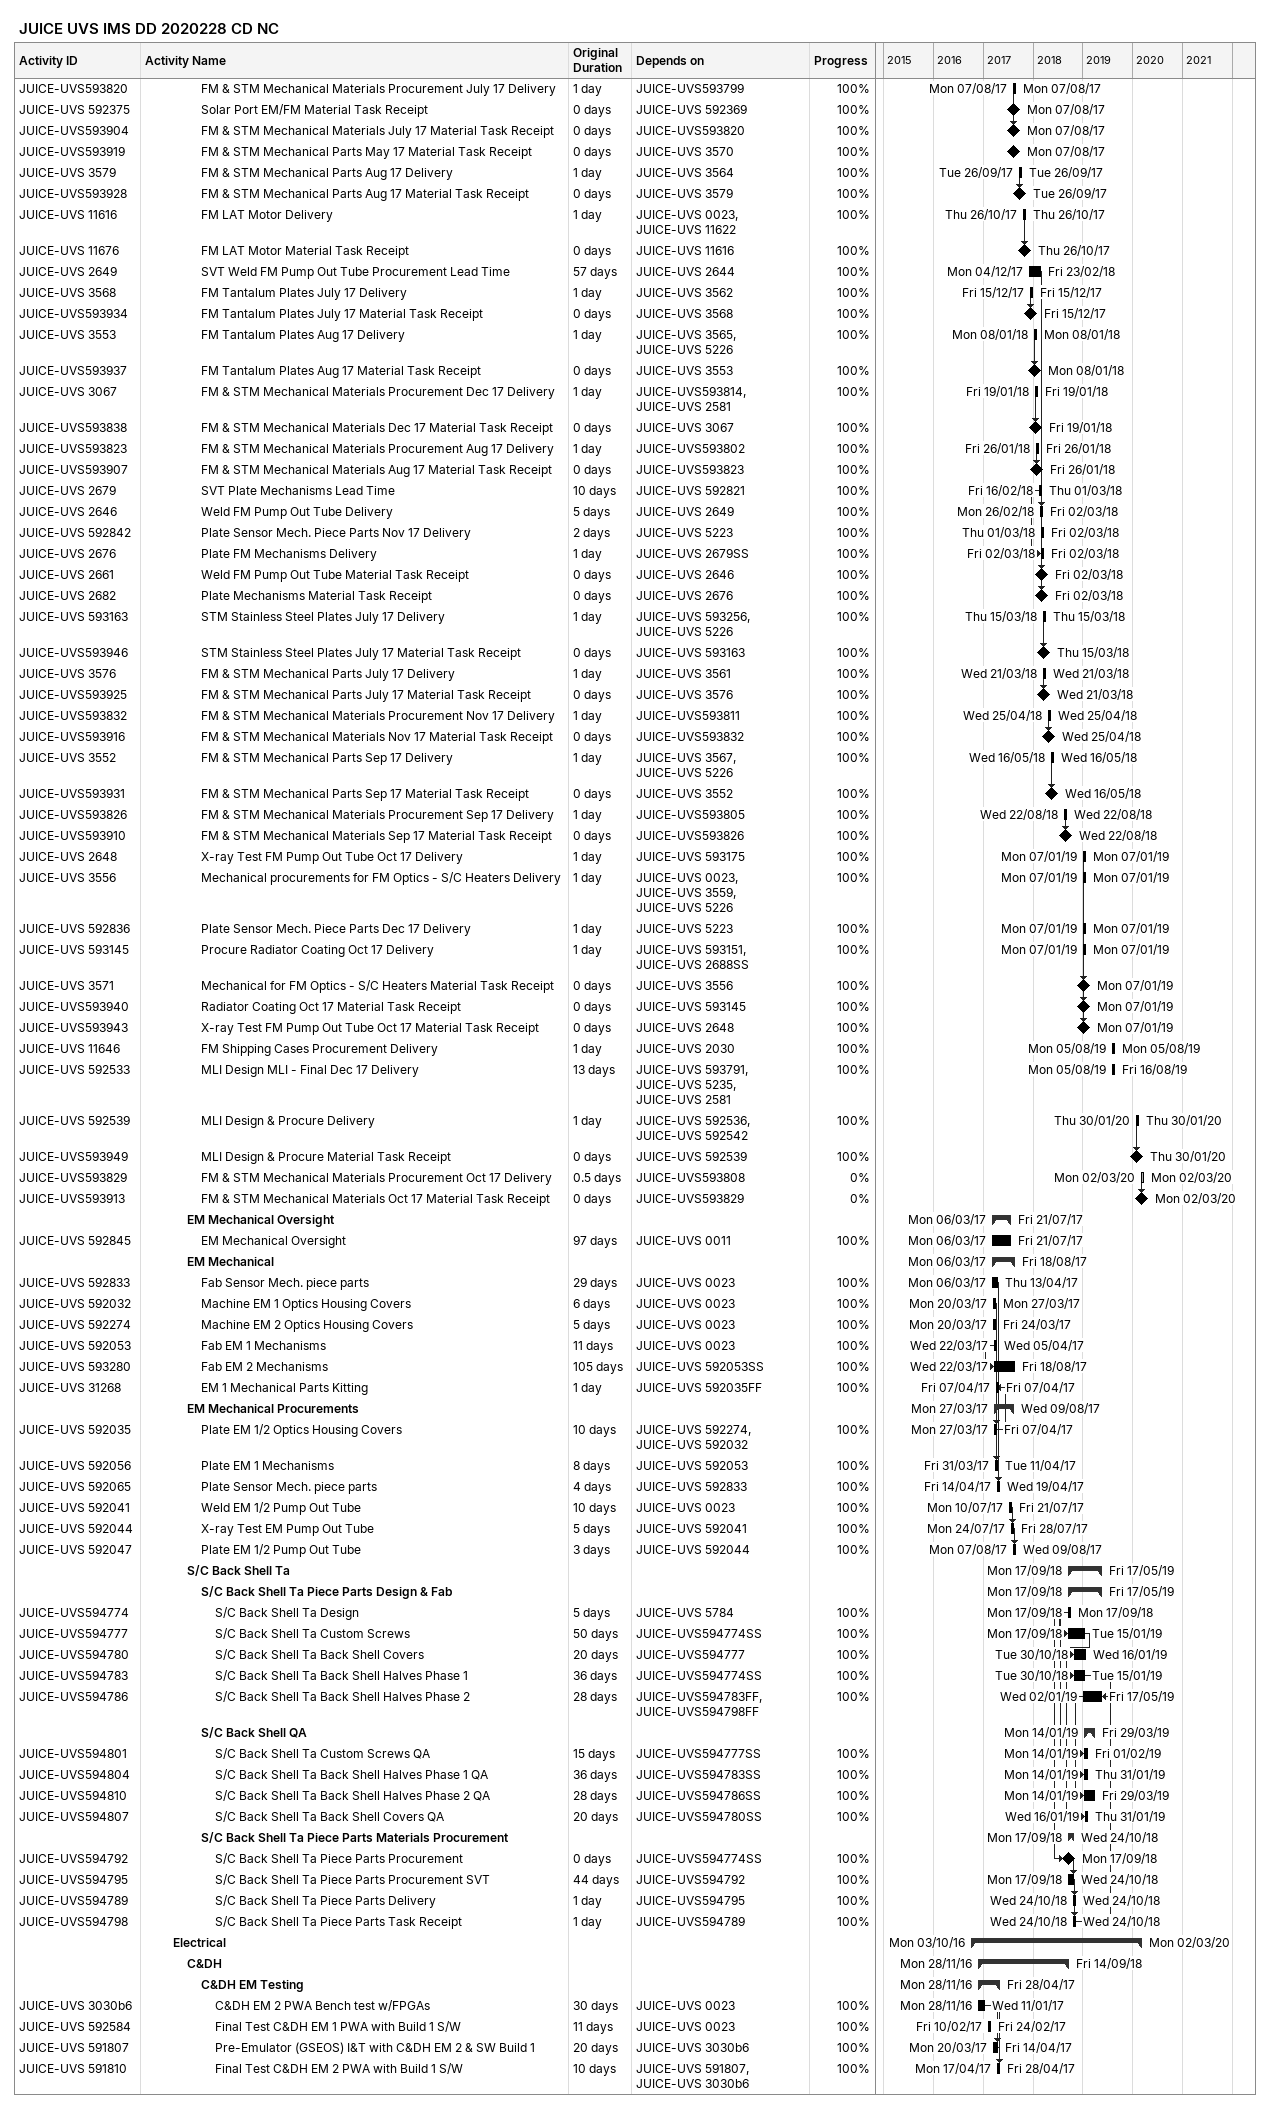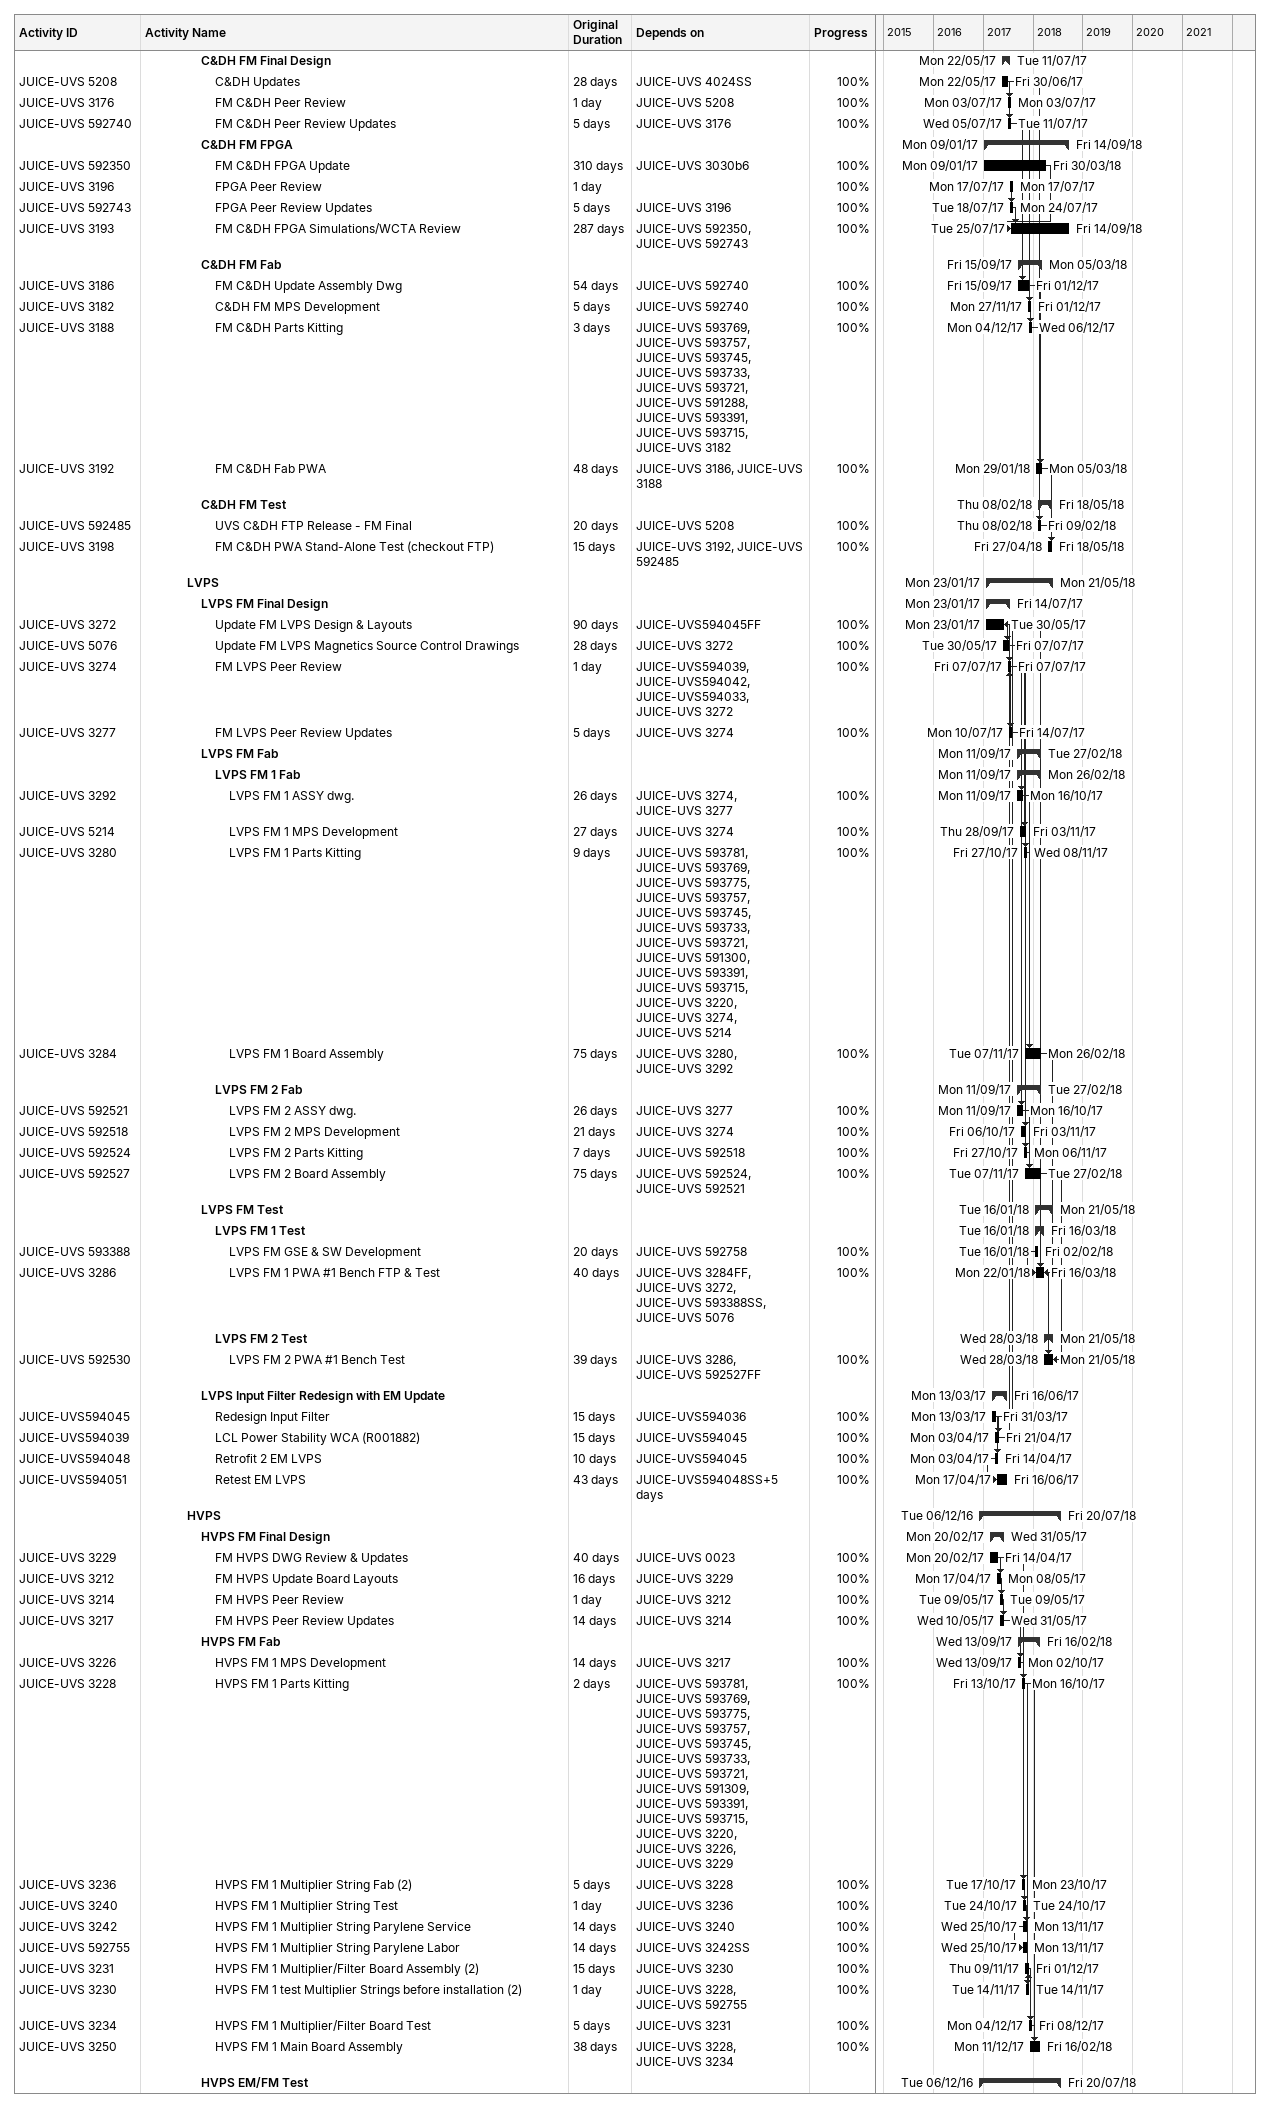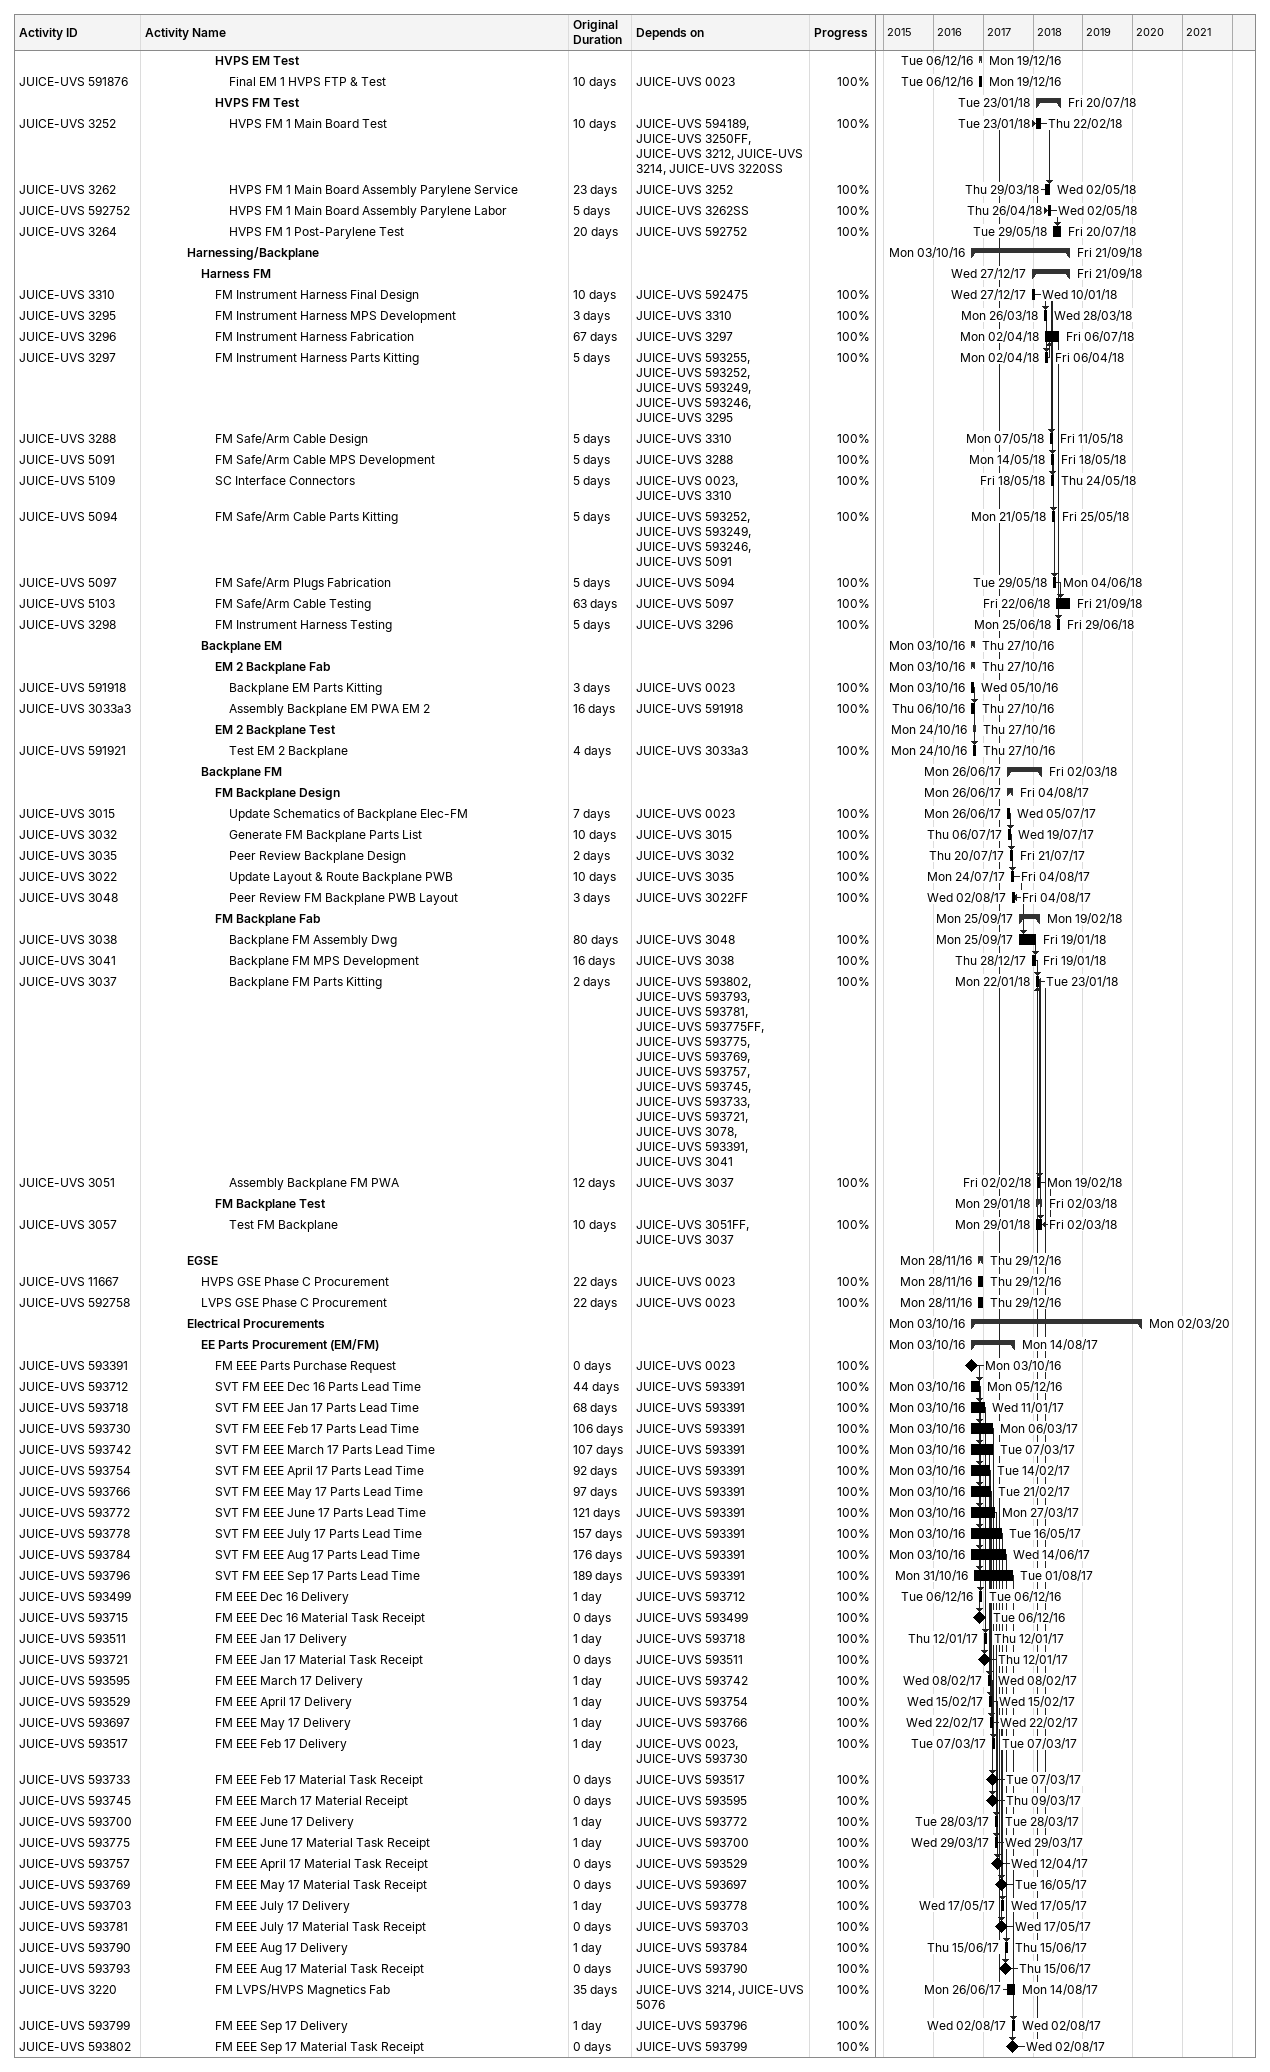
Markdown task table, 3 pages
JUICE UVS IMS DD 2020228 CD NC

| ID | Level | Task | Original duration | Start | Finish | Predecessors | % complete |
|---|---|---|---|---|---|---|---|
| JUICE-UVS593820 | 5 | FM & STM Mechanical Materials Procurement July 17 Delivery | 1d | 2017-08-07 | 2017-08-07 | JUICE-UVS593799 | 100 |
| JUICE-UVS 592375 | 5 | Solar Port EM/FM Material Task Receipt | 0d | 2017-08-07 | 2017-08-07 | JUICE-UVS 592369 | 100 |
| JUICE-UVS593904 | 5 | FM & STM Mechanical Materials July 17 Material Task Receipt | 0d | 2017-08-07 | 2017-08-07 | JUICE-UVS593820 | 100 |
| JUICE-UVS593919 | 5 | FM & STM Mechanical Parts May 17 Material Task Receipt | 0d | 2017-08-07 | 2017-08-07 | JUICE-UVS 3570 | 100 |
| JUICE-UVS 3579 | 5 | FM & STM Mechanical Parts Aug 17 Delivery | 1d | 2017-09-26 | 2017-09-26 | JUICE-UVS 3564 | 100 |
| JUICE-UVS593928 | 5 | FM & STM Mechanical Parts Aug 17 Material Task Receipt | 0d | 2017-09-26 | 2017-09-26 | JUICE-UVS 3579 | 100 |
| JUICE-UVS 11616 | 5 | FM LAT Motor Delivery | 1d | 2017-10-26 | 2017-10-26 | JUICE-UVS 0023, JUICE-UVS 11622 | 100 |
| JUICE-UVS 11676 | 5 | FM LAT Motor Material Task Receipt | 0d | 2017-10-26 | 2017-10-26 | JUICE-UVS 11616 | 100 |
| JUICE-UVS 2649 | 5 | SVT Weld FM Pump Out Tube Procurement Lead Time | 57d | 2017-12-04 | 2018-02-23 | JUICE-UVS 2644 | 100 |
| JUICE-UVS 3568 | 5 | FM Tantalum Plates July 17 Delivery | 1d | 2017-12-15 | 2017-12-15 | JUICE-UVS 3562 | 100 |
| JUICE-UVS593934 | 5 | FM Tantalum Plates July 17 Material Task Receipt | 0d | 2017-12-15 | 2017-12-15 | JUICE-UVS 3568 | 100 |
| JUICE-UVS 3553 | 5 | FM Tantalum Plates Aug 17 Delivery | 1d | 2018-01-08 | 2018-01-08 | JUICE-UVS 3565, JUICE-UVS 5226 | 100 |
| JUICE-UVS593937 | 5 | FM Tantalum Plates Aug 17 Material Task Receipt | 0d | 2018-01-08 | 2018-01-08 | JUICE-UVS 3553 | 100 |
| JUICE-UVS 3067 | 5 | FM & STM Mechanical Materials Procurement Dec 17 Delivery | 1d | 2018-01-19 | 2018-01-19 | JUICE-UVS593814, JUICE-UVS 2581 | 100 |
| JUICE-UVS593838 | 5 | FM & STM Mechanical Materials Dec 17 Material Task Receipt | 0d | 2018-01-19 | 2018-01-19 | JUICE-UVS 3067 | 100 |
| JUICE-UVS593823 | 5 | FM & STM Mechanical Materials Procurement Aug 17 Delivery | 1d | 2018-01-26 | 2018-01-26 | JUICE-UVS593802 | 100 |
| JUICE-UVS593907 | 5 | FM & STM Mechanical Materials Aug 17 Material Task Receipt | 0d | 2018-01-26 | 2018-01-26 | JUICE-UVS593823 | 100 |
| JUICE-UVS 2679 | 5 | SVT Plate Mechanisms Lead Time | 10d | 2018-02-16 | 2018-03-01 | JUICE-UVS 592821 | 100 |
| JUICE-UVS 2646 | 5 | Weld FM Pump Out Tube Delivery | 5d | 2018-02-26 | 2018-03-02 | JUICE-UVS 2649 | 100 |
| JUICE-UVS 592842 | 5 | Plate Sensor Mech. Piece Parts Nov 17 Delivery | 2d | 2018-03-01 | 2018-03-02 | JUICE-UVS 5223 | 100 |
| JUICE-UVS 2676 | 5 | Plate FM Mechanisms Delivery | 1d | 2018-03-02 | 2018-03-02 | JUICE-UVS 2679SS | 100 |
| JUICE-UVS 2661 | 5 | Weld FM Pump Out Tube Material Task Receipt | 0d | 2018-03-02 | 2018-03-02 | JUICE-UVS 2646 | 100 |
| JUICE-UVS 2682 | 5 | Plate Mechanisms Material Task Receipt | 0d | 2018-03-02 | 2018-03-02 | JUICE-UVS 2676 | 100 |
| JUICE-UVS 593163 | 5 | STM Stainless Steel Plates July 17 Delivery | 1d | 2018-03-15 | 2018-03-15 | JUICE-UVS 593256, JUICE-UVS 5226 | 100 |
| JUICE-UVS593946 | 5 | STM Stainless Steel Plates July 17 Material Task Receipt | 0d | 2018-03-15 | 2018-03-15 | JUICE-UVS 593163 | 100 |
| JUICE-UVS 3576 | 5 | FM & STM Mechanical Parts July 17 Delivery | 1d | 2018-03-21 | 2018-03-21 | JUICE-UVS 3561 | 100 |
| JUICE-UVS593925 | 5 | FM & STM Mechanical Parts July 17 Material Task Receipt | 0d | 2018-03-21 | 2018-03-21 | JUICE-UVS 3576 | 100 |
| JUICE-UVS593832 | 5 | FM & STM Mechanical Materials Procurement Nov 17 Delivery | 1d | 2018-04-25 | 2018-04-25 | JUICE-UVS593811 | 100 |
| JUICE-UVS593916 | 5 | FM & STM Mechanical Materials Nov 17 Material Task Receipt | 0d | 2018-04-25 | 2018-04-25 | JUICE-UVS593832 | 100 |
| JUICE-UVS 3552 | 5 | FM & STM Mechanical Parts Sep 17 Delivery | 1d | 2018-05-16 | 2018-05-16 | JUICE-UVS 3567, JUICE-UVS 5226 | 100 |
| JUICE-UVS593931 | 5 | FM & STM Mechanical Parts Sep 17 Material Task Receipt | 0d | 2018-05-16 | 2018-05-16 | JUICE-UVS 3552 | 100 |
| JUICE-UVS593826 | 5 | FM & STM Mechanical Materials Procurement Sep 17 Delivery | 1d | 2018-08-22 | 2018-08-22 | JUICE-UVS593805 | 100 |
| JUICE-UVS593910 | 5 | FM & STM Mechanical Materials Sep 17 Material Task Receipt | 0d | 2018-08-22 | 2018-08-22 | JUICE-UVS593826 | 100 |
| JUICE-UVS 2648 | 5 | X-ray Test FM Pump Out Tube Oct 17 Delivery | 1d | 2019-01-07 | 2019-01-07 | JUICE-UVS 593175 | 100 |
| JUICE-UVS 3556 | 5 | Mechanical procurements for FM Optics - S/C Heaters Delivery | 1d | 2019-01-07 | 2019-01-07 | JUICE-UVS 0023, JUICE-UVS 3559, JUICE-UVS 5226 | 100 |
| JUICE-UVS 592836 | 5 | Plate Sensor Mech. Piece Parts Dec 17 Delivery | 1d | 2019-01-07 | 2019-01-07 | JUICE-UVS 5223 | 100 |
| JUICE-UVS 593145 | 5 | Procure Radiator Coating Oct 17 Delivery | 1d | 2019-01-07 | 2019-01-07 | JUICE-UVS 593151, JUICE-UVS 2688SS | 100 |
| JUICE-UVS 3571 | 5 | Mechanical for FM Optics - S/C Heaters Material Task Receipt | 0d | 2019-01-07 | 2019-01-07 | JUICE-UVS 3556 | 100 |
| JUICE-UVS593940 | 5 | Radiator Coating Oct 17 Material Task Receipt | 0d | 2019-01-07 | 2019-01-07 | JUICE-UVS 593145 | 100 |
| JUICE-UVS593943 | 5 | X-ray Test FM Pump Out Tube Oct 17 Material Task Receipt | 0d | 2019-01-07 | 2019-01-07 | JUICE-UVS 2648 | 100 |
| JUICE-UVS 11646 | 5 | FM Shipping Cases Procurement Delivery | 1d | 2019-08-05 | 2019-08-05 | JUICE-UVS 2030 | 100 |
| JUICE-UVS 592533 | 5 | MLI Design MLI - Final Dec 17 Delivery | 13d | 2019-08-05 | 2019-08-16 | JUICE-UVS 593791, JUICE-UVS 5235, JUICE-UVS 2581 | 100 |
| JUICE-UVS 592539 | 5 | MLI Design & Procure Delivery | 1d | 2020-01-30 | 2020-01-30 | JUICE-UVS 592536, JUICE-UVS 592542 | 100 |
| JUICE-UVS593949 | 5 | MLI Design & Procure Material Task Receipt | 0d | 2020-01-30 | 2020-01-30 | JUICE-UVS 592539 | 100 |
| JUICE-UVS593829 | 5 | FM & STM Mechanical Materials Procurement Oct 17 Delivery | 0.5d | 2020-03-02 | 2020-03-02 | JUICE-UVS593808 | 0 |
| JUICE-UVS593913 | 5 | FM & STM Mechanical Materials Oct 17 Material Task Receipt | 0d | 2020-03-02 | 2020-03-02 | JUICE-UVS593829 | 0 |
|  | 4 | **EM Mechanical Oversight** |  | 2017-03-06 | 2017-07-21 |  |  |
| JUICE-UVS 592845 | 5 | EM Mechanical Oversight | 97d | 2017-03-06 | 2017-07-21 | JUICE-UVS 0011 | 100 |
|  | 4 | **EM Mechanical** |  | 2017-03-06 | 2017-08-18 |  |  |
| JUICE-UVS 592833 | 5 | Fab Sensor Mech. piece parts | 29d | 2017-03-06 | 2017-04-13 | JUICE-UVS 0023 | 100 |
| JUICE-UVS 592032 | 5 | Machine EM 1 Optics Housing Covers | 6d | 2017-03-20 | 2017-03-27 | JUICE-UVS 0023 | 100 |
| JUICE-UVS 592274 | 5 | Machine EM 2 Optics Housing Covers | 5d | 2017-03-20 | 2017-03-24 | JUICE-UVS 0023 | 100 |
| JUICE-UVS 592053 | 5 | Fab EM 1 Mechanisms | 11d | 2017-03-22 | 2017-04-05 | JUICE-UVS 0023 | 100 |
| JUICE-UVS 593280 | 5 | Fab EM 2 Mechanisms | 105d | 2017-03-22 | 2017-08-18 | JUICE-UVS 592053SS | 100 |
| JUICE-UVS 31268 | 5 | EM 1 Mechanical Parts Kitting | 1d | 2017-04-07 | 2017-04-07 | JUICE-UVS 592035FF | 100 |
|  | 4 | **EM Mechanical Procurements** |  | 2017-03-27 | 2017-08-09 |  |  |
| JUICE-UVS 592035 | 5 | Plate EM 1/2 Optics Housing Covers | 10d | 2017-03-27 | 2017-04-07 | JUICE-UVS 592274, JUICE-UVS 592032 | 100 |
| JUICE-UVS 592056 | 5 | Plate EM 1 Mechanisms | 8d | 2017-03-31 | 2017-04-11 | JUICE-UVS 592053 | 100 |
| JUICE-UVS 592065 | 5 | Plate Sensor Mech. piece parts | 4d | 2017-04-14 | 2017-04-19 | JUICE-UVS 592833 | 100 |
| JUICE-UVS 592041 | 5 | Weld EM 1/2 Pump Out Tube | 10d | 2017-07-10 | 2017-07-21 | JUICE-UVS 0023 | 100 |
| JUICE-UVS 592044 | 5 | X-ray Test EM Pump Out Tube | 5d | 2017-07-24 | 2017-07-28 | JUICE-UVS 592041 | 100 |
| JUICE-UVS 592047 | 5 | Plate EM 1/2 Pump Out Tube | 3d | 2017-08-07 | 2017-08-09 | JUICE-UVS 592044 | 100 |
|  | 4 | **S/C Back Shell Ta** |  | 2018-09-17 | 2019-05-17 |  |  |
|  | 5 | **S/C Back Shell Ta Piece Parts Design & Fab** |  | 2018-09-17 | 2019-05-17 |  |  |
| JUICE-UVS594774 | 6 | S/C Back Shell Ta Design | 5d | 2018-09-17 | 2018-09-17 | JUICE-UVS 5784 | 100 |
| JUICE-UVS594777 | 6 | S/C Back Shell Ta Custom Screws | 50d | 2018-09-17 | 2019-01-15 | JUICE-UVS594774SS | 100 |
| JUICE-UVS594780 | 6 | S/C Back Shell Ta Back Shell Covers | 20d | 2018-10-30 | 2019-01-16 | JUICE-UVS594777 | 100 |
| JUICE-UVS594783 | 6 | S/C Back Shell Ta Back Shell Halves Phase 1 | 36d | 2018-10-30 | 2019-01-15 | JUICE-UVS594774SS | 100 |
| JUICE-UVS594786 | 6 | S/C Back Shell Ta Back Shell Halves Phase 2 | 28d | 2019-01-02 | 2019-05-17 | JUICE-UVS594783FF, JUICE-UVS594798FF | 100 |
|  | 5 | **S/C Back Shell QA** |  | 2019-01-14 | 2019-03-29 |  |  |
| JUICE-UVS594801 | 6 | S/C Back Shell Ta Custom Screws QA | 15d | 2019-01-14 | 2019-02-01 | JUICE-UVS594777SS | 100 |
| JUICE-UVS594804 | 6 | S/C Back Shell Ta Back Shell Halves Phase 1 QA | 36d | 2019-01-14 | 2019-01-31 | JUICE-UVS594783SS | 100 |
| JUICE-UVS594810 | 6 | S/C Back Shell Ta Back Shell Halves Phase 2 QA | 28d | 2019-01-14 | 2019-03-29 | JUICE-UVS594786SS | 100 |
| JUICE-UVS594807 | 6 | S/C Back Shell Ta Back Shell Covers QA | 20d | 2019-01-16 | 2019-01-31 | JUICE-UVS594780SS | 100 |
|  | 5 | **S/C Back Shell Ta Piece Parts Materials Procurement** |  | 2018-09-17 | 2018-10-24 |  |  |
| JUICE-UVS594792 | 6 | S/C Back Shell Ta Piece Parts Procurement | 0d | 2018-09-17 | 2018-09-17 | JUICE-UVS594774SS | 100 |
| JUICE-UVS594795 | 6 | S/C Back Shell Ta Piece Parts Procurement SVT | 44d | 2018-09-17 | 2018-10-24 | JUICE-UVS594792 | 100 |
| JUICE-UVS594789 | 6 | S/C Back Shell Ta Piece Parts Delivery | 1d | 2018-10-24 | 2018-10-24 | JUICE-UVS594795 | 100 |
| JUICE-UVS594798 | 6 | S/C Back Shell Ta Piece Parts Task Receipt | 1d | 2018-10-24 | 2018-10-24 | JUICE-UVS594789 | 100 |
|  | 3 | **Electrical** |  | 2016-10-03 | 2020-03-02 |  |  |
|  | 4 | **C&DH** |  | 2016-11-28 | 2018-09-14 |  |  |
|  | 5 | **C&DH EM Testing** |  | 2016-11-28 | 2017-04-28 |  |  |
| JUICE-UVS 3030b6 | 6 | C&DH EM 2 PWA Bench test w/FPGAs | 30d | 2016-11-28 | 2017-01-11 | JUICE-UVS 0023 | 100 |
| JUICE-UVS 592584 | 6 | Final Test C&DH EM 1 PWA with Build 1 S/W | 11d | 2017-02-10 | 2017-02-24 | JUICE-UVS 0023 | 100 |
| JUICE-UVS 591807 | 6 | Pre-Emulator (GSEOS) I&T with C&DH EM 2 & SW Build 1 | 20d | 2017-03-20 | 2017-04-14 | JUICE-UVS 3030b6 | 100 |
| JUICE-UVS 591810 | 6 | Final Test C&DH EM 2 PWA with Build 1 S/W | 10d | 2017-04-17 | 2017-04-28 | JUICE-UVS 591807, JUICE-UVS 3030b6 | 100 |
|  | 5 | **C&DH FM Final Design** |  | 2017-05-22 | 2017-07-11 |  |  |
| JUICE-UVS 5208 | 6 | C&DH Updates | 28d | 2017-05-22 | 2017-06-30 | JUICE-UVS 4024SS | 100 |
| JUICE-UVS 3176 | 6 | FM C&DH Peer Review | 1d | 2017-07-03 | 2017-07-03 | JUICE-UVS 5208 | 100 |
| JUICE-UVS 592740 | 6 | FM C&DH Peer Review Updates | 5d | 2017-07-05 | 2017-07-11 | JUICE-UVS 3176 | 100 |
|  | 5 | **C&DH FM FPGA** |  | 2017-01-09 | 2018-09-14 |  |  |
| JUICE-UVS 592350 | 6 | FM C&DH FPGA Update | 310d | 2017-01-09 | 2018-03-30 | JUICE-UVS 3030b6 | 100 |
| JUICE-UVS 3196 | 6 | FPGA Peer Review | 1d | 2017-07-17 | 2017-07-17 |  | 100 |
| JUICE-UVS 592743 | 6 | FPGA Peer Review Updates | 5d | 2017-07-18 | 2017-07-24 | JUICE-UVS 3196 | 100 |
| JUICE-UVS 3193 | 6 | FM C&DH FPGA Simulations/WCTA Review | 287d | 2017-07-25 | 2018-09-14 | JUICE-UVS 592350, JUICE-UVS 592743 | 100 |
|  | 5 | **C&DH FM Fab** |  | 2017-09-15 | 2018-03-05 |  |  |
| JUICE-UVS 3186 | 6 | FM C&DH Update Assembly Dwg | 54d | 2017-09-15 | 2017-12-01 | JUICE-UVS 592740 | 100 |
| JUICE-UVS 3182 | 6 | C&DH FM MPS Development | 5d | 2017-11-27 | 2017-12-01 | JUICE-UVS 592740 | 100 |
| JUICE-UVS 3188 | 6 | FM C&DH Parts Kitting | 3d | 2017-12-04 | 2017-12-06 | JUICE-UVS 593769, JUICE-UVS 593757, JUICE-UVS 593745, JUICE-UVS 593733, JUICE-UVS 593721, JUICE-UVS 591288, JUICE-UVS 593391, JUICE-UVS 593715, JUICE-UVS 3182 | 100 |
| JUICE-UVS 3192 | 6 | FM C&DH Fab PWA | 48d | 2018-01-29 | 2018-03-05 | JUICE-UVS 3186, JUICE-UVS 3188 | 100 |
|  | 5 | **C&DH FM Test** |  | 2018-02-08 | 2018-05-18 |  |  |
| JUICE-UVS 592485 | 6 | UVS C&DH FTP Release - FM Final | 20d | 2018-02-08 | 2018-02-09 | JUICE-UVS 5208 | 100 |
| JUICE-UVS 3198 | 6 | FM C&DH PWA Stand-Alone Test (checkout FTP) | 15d | 2018-04-27 | 2018-05-18 | JUICE-UVS 3192, JUICE-UVS 592485 | 100 |
|  | 4 | **LVPS** |  | 2017-01-23 | 2018-05-21 |  |  |
|  | 5 | **LVPS FM Final Design** |  | 2017-01-23 | 2017-07-14 |  |  |
| JUICE-UVS 3272 | 6 | Update FM LVPS Design & Layouts | 90d | 2017-01-23 | 2017-05-30 | JUICE-UVS594045FF | 100 |
| JUICE-UVS 5076 | 6 | Update FM LVPS Magnetics Source Control Drawings | 28d | 2017-05-30 | 2017-07-07 | JUICE-UVS 3272 | 100 |
| JUICE-UVS 3274 | 6 | FM LVPS Peer Review | 1d | 2017-07-07 | 2017-07-07 | JUICE-UVS594039, JUICE-UVS594042, JUICE-UVS594033, JUICE-UVS 3272 | 100 |
| JUICE-UVS 3277 | 6 | FM LVPS Peer Review Updates | 5d | 2017-07-10 | 2017-07-14 | JUICE-UVS 3274 | 100 |
|  | 5 | **LVPS FM Fab** |  | 2017-09-11 | 2018-02-27 |  |  |
|  | 6 | **LVPS FM 1 Fab** |  | 2017-09-11 | 2018-02-26 |  |  |
| JUICE-UVS 3292 | 7 | LVPS FM 1 ASSY dwg. | 26d | 2017-09-11 | 2017-10-16 | JUICE-UVS 3274, JUICE-UVS 3277 | 100 |
| JUICE-UVS 5214 | 7 | LVPS FM 1 MPS Development | 27d | 2017-09-28 | 2017-11-03 | JUICE-UVS 3274 | 100 |
| JUICE-UVS 3280 | 7 | LVPS FM 1 Parts Kitting | 9d | 2017-10-27 | 2017-11-08 | JUICE-UVS 593781, JUICE-UVS 593769, JUICE-UVS 593775, JUICE-UVS 593757, JUICE-UVS 593745, JUICE-UVS 593733, JUICE-UVS 593721, JUICE-UVS 591300, JUICE-UVS 593391, JUICE-UVS 593715, JUICE-UVS 3220, JUICE-UVS 3274, JUICE-UVS 5214 | 100 |
| JUICE-UVS 3284 | 7 | LVPS FM 1 Board Assembly | 75d | 2017-11-07 | 2018-02-26 | JUICE-UVS 3280, JUICE-UVS 3292 | 100 |
|  | 6 | **LVPS FM 2 Fab** |  | 2017-09-11 | 2018-02-27 |  |  |
| JUICE-UVS 592521 | 7 | LVPS FM 2 ASSY dwg. | 26d | 2017-09-11 | 2017-10-16 | JUICE-UVS 3277 | 100 |
| JUICE-UVS 592518 | 7 | LVPS FM 2 MPS Development | 21d | 2017-10-06 | 2017-11-03 | JUICE-UVS 3274 | 100 |
| JUICE-UVS 592524 | 7 | LVPS FM 2 Parts Kitting | 7d | 2017-10-27 | 2017-11-06 | JUICE-UVS 592518 | 100 |
| JUICE-UVS 592527 | 7 | LVPS FM 2 Board Assembly | 75d | 2017-11-07 | 2018-02-27 | JUICE-UVS 592524, JUICE-UVS 592521 | 100 |
|  | 5 | **LVPS FM Test** |  | 2018-01-16 | 2018-05-21 |  |  |
|  | 6 | **LVPS FM 1 Test** |  | 2018-01-16 | 2018-03-16 |  |  |
| JUICE-UVS 593388 | 7 | LVPS FM GSE & SW Development | 20d | 2018-01-16 | 2018-02-02 | JUICE-UVS 592758 | 100 |
| JUICE-UVS 3286 | 7 | LVPS FM 1 PWA #1 Bench FTP & Test | 40d | 2018-01-22 | 2018-03-16 | JUICE-UVS 3284FF, JUICE-UVS 3272, JUICE-UVS 593388SS, JUICE-UVS 5076 | 100 |
|  | 6 | **LVPS FM 2 Test** |  | 2018-03-28 | 2018-05-21 |  |  |
| JUICE-UVS 592530 | 7 | LVPS FM 2 PWA #1 Bench Test | 39d | 2018-03-28 | 2018-05-21 | JUICE-UVS 3286, JUICE-UVS 592527FF | 100 |
|  | 5 | **LVPS Input Filter Redesign with EM Update** |  | 2017-03-13 | 2017-06-16 |  |  |
| JUICE-UVS594045 | 6 | Redesign Input Filter | 15d | 2017-03-13 | 2017-03-31 | JUICE-UVS594036 | 100 |
| JUICE-UVS594039 | 6 | LCL Power Stability WCA (R001882) | 15d | 2017-04-03 | 2017-04-21 | JUICE-UVS594045 | 100 |
| JUICE-UVS594048 | 6 | Retrofit 2 EM LVPS | 10d | 2017-04-03 | 2017-04-14 | JUICE-UVS594045 | 100 |
| JUICE-UVS594051 | 6 | Retest EM LVPS | 43d | 2017-04-17 | 2017-06-16 | JUICE-UVS594048SS+5d | 100 |
|  | 4 | **HVPS** |  | 2016-12-06 | 2018-07-20 |  |  |
|  | 5 | **HVPS FM Final Design** |  | 2017-02-20 | 2017-05-31 |  |  |
| JUICE-UVS 3229 | 6 | FM HVPS DWG Review & Updates | 40d | 2017-02-20 | 2017-04-14 | JUICE-UVS 0023 | 100 |
| JUICE-UVS 3212 | 6 | FM HVPS Update Board Layouts | 16d | 2017-04-17 | 2017-05-08 | JUICE-UVS 3229 | 100 |
| JUICE-UVS 3214 | 6 | FM HVPS Peer Review | 1d | 2017-05-09 | 2017-05-09 | JUICE-UVS 3212 | 100 |
| JUICE-UVS 3217 | 6 | FM HVPS Peer Review Updates | 14d | 2017-05-10 | 2017-05-31 | JUICE-UVS 3214 | 100 |
|  | 5 | **HVPS FM Fab** |  | 2017-09-13 | 2018-02-16 |  |  |
| JUICE-UVS 3226 | 6 | HVPS FM 1 MPS Development | 14d | 2017-09-13 | 2017-10-02 | JUICE-UVS 3217 | 100 |
| JUICE-UVS 3228 | 6 | HVPS FM 1 Parts Kitting | 2d | 2017-10-13 | 2017-10-16 | JUICE-UVS 593781, JUICE-UVS 593769, JUICE-UVS 593775, JUICE-UVS 593757, JUICE-UVS 593745, JUICE-UVS 593733, JUICE-UVS 593721, JUICE-UVS 591309, JUICE-UVS 593391, JUICE-UVS 593715, JUICE-UVS 3220, JUICE-UVS 3226, JUICE-UVS 3229 | 100 |
| JUICE-UVS 3236 | 6 | HVPS FM 1 Multiplier String Fab (2) | 5d | 2017-10-17 | 2017-10-23 | JUICE-UVS 3228 | 100 |
| JUICE-UVS 3240 | 6 | HVPS FM 1 Multiplier String Test | 1d | 2017-10-24 | 2017-10-24 | JUICE-UVS 3236 | 100 |
| JUICE-UVS 3242 | 6 | HVPS FM 1 Multiplier String Parylene Service | 14d | 2017-10-25 | 2017-11-13 | JUICE-UVS 3240 | 100 |
| JUICE-UVS 592755 | 6 | HVPS FM 1 Multiplier String Parylene Labor | 14d | 2017-10-25 | 2017-11-13 | JUICE-UVS 3242SS | 100 |
| JUICE-UVS 3231 | 6 | HVPS FM 1 Multiplier/Filter Board Assembly (2) | 15d | 2017-11-09 | 2017-12-01 | JUICE-UVS 3230 | 100 |
| JUICE-UVS 3230 | 6 | HVPS FM 1 test Multiplier Strings before installation (2) | 1d | 2017-11-14 | 2017-11-14 | JUICE-UVS 3228, JUICE-UVS 592755 | 100 |
| JUICE-UVS 3234 | 6 | HVPS FM 1 Multiplier/Filter Board Test | 5d | 2017-12-04 | 2017-12-08 | JUICE-UVS 3231 | 100 |
| JUICE-UVS 3250 | 6 | HVPS FM 1 Main Board Assembly | 38d | 2017-12-11 | 2018-02-16 | JUICE-UVS 3228, JUICE-UVS 3234 | 100 |
|  | 5 | **HVPS EM/FM Test** |  | 2016-12-06 | 2018-07-20 |  |  |
|  | 6 | **HVPS EM Test** |  | 2016-12-06 | 2016-12-19 |  |  |
| JUICE-UVS 591876 | 7 | Final EM 1 HVPS FTP & Test | 10d | 2016-12-06 | 2016-12-19 | JUICE-UVS 0023 | 100 |
|  | 6 | **HVPS FM Test** |  | 2018-01-23 | 2018-07-20 |  |  |
| JUICE-UVS 3252 | 7 | HVPS FM 1 Main Board Test | 10d | 2018-01-23 | 2018-02-22 | JUICE-UVS 594189, JUICE-UVS 3250FF, JUICE-UVS 3212, JUICE-UVS 3214, JUICE-UVS 3220SS | 100 |
| JUICE-UVS 3262 | 7 | HVPS FM 1 Main Board Assembly Parylene Service | 23d | 2018-03-29 | 2018-05-02 | JUICE-UVS 3252 | 100 |
| JUICE-UVS 592752 | 7 | HVPS FM 1 Main Board Assembly Parylene Labor | 5d | 2018-04-26 | 2018-05-02 | JUICE-UVS 3262SS | 100 |
| JUICE-UVS 3264 | 7 | HVPS FM 1 Post-Parylene Test | 20d | 2018-05-29 | 2018-07-20 | JUICE-UVS 592752 | 100 |
|  | 4 | **Harnessing/Backplane** |  | 2016-10-03 | 2018-09-21 |  |  |
|  | 5 | **Harness FM** |  | 2017-12-27 | 2018-09-21 |  |  |
| JUICE-UVS 3310 | 6 | FM Instrument Harness Final Design | 10d | 2017-12-27 | 2018-01-10 | JUICE-UVS 592475 | 100 |
| JUICE-UVS 3295 | 6 | FM Instrument Harness MPS Development | 3d | 2018-03-26 | 2018-03-28 | JUICE-UVS 3310 | 100 |
| JUICE-UVS 3296 | 6 | FM Instrument Harness Fabrication | 67d | 2018-04-02 | 2018-07-06 | JUICE-UVS 3297 | 100 |
| JUICE-UVS 3297 | 6 | FM Instrument Harness Parts Kitting | 5d | 2018-04-02 | 2018-04-06 | JUICE-UVS 593255, JUICE-UVS 593252, JUICE-UVS 593249, JUICE-UVS 593246, JUICE-UVS 3295 | 100 |
| JUICE-UVS 3288 | 6 | FM Safe/Arm Cable Design | 5d | 2018-05-07 | 2018-05-11 | JUICE-UVS 3310 | 100 |
| JUICE-UVS 5091 | 6 | FM Safe/Arm Cable MPS Development | 5d | 2018-05-14 | 2018-05-18 | JUICE-UVS 3288 | 100 |
| JUICE-UVS 5109 | 6 | SC Interface Connectors | 5d | 2018-05-18 | 2018-05-24 | JUICE-UVS 0023, JUICE-UVS 3310 | 100 |
| JUICE-UVS 5094 | 6 | FM Safe/Arm Cable Parts Kitting | 5d | 2018-05-21 | 2018-05-25 | JUICE-UVS 593252, JUICE-UVS 593249, JUICE-UVS 593246, JUICE-UVS 5091 | 100 |
| JUICE-UVS 5097 | 6 | FM Safe/Arm Plugs Fabrication | 5d | 2018-05-29 | 2018-06-04 | JUICE-UVS 5094 | 100 |
| JUICE-UVS 5103 | 6 | FM Safe/Arm Cable Testing | 63d | 2018-06-22 | 2018-09-21 | JUICE-UVS 5097 | 100 |
| JUICE-UVS 3298 | 6 | FM Instrument Harness Testing | 5d | 2018-06-25 | 2018-06-29 | JUICE-UVS 3296 | 100 |
|  | 5 | **Backplane EM** |  | 2016-10-03 | 2016-10-27 |  |  |
|  | 6 | **EM 2 Backplane Fab** |  | 2016-10-03 | 2016-10-27 |  |  |
| JUICE-UVS 591918 | 7 | Backplane EM Parts Kitting | 3d | 2016-10-03 | 2016-10-05 | JUICE-UVS 0023 | 100 |
| JUICE-UVS 3033a3 | 7 | Assembly Backplane EM PWA EM 2 | 16d | 2016-10-06 | 2016-10-27 | JUICE-UVS 591918 | 100 |
|  | 6 | **EM 2 Backplane Test** |  | 2016-10-24 | 2016-10-27 |  |  |
| JUICE-UVS 591921 | 7 | Test EM 2 Backplane | 4d | 2016-10-24 | 2016-10-27 | JUICE-UVS 3033a3 | 100 |
|  | 5 | **Backplane FM** |  | 2017-06-26 | 2018-03-02 |  |  |
|  | 6 | **FM Backplane Design** |  | 2017-06-26 | 2017-08-04 |  |  |
| JUICE-UVS 3015 | 7 | Update Schematics of Backplane Elec-FM | 7d | 2017-06-26 | 2017-07-05 | JUICE-UVS 0023 | 100 |
| JUICE-UVS 3032 | 7 | Generate FM Backplane Parts List | 10d | 2017-07-06 | 2017-07-19 | JUICE-UVS 3015 | 100 |
| JUICE-UVS 3035 | 7 | Peer Review Backplane Design | 2d | 2017-07-20 | 2017-07-21 | JUICE-UVS 3032 | 100 |
| JUICE-UVS 3022 | 7 | Update Layout & Route Backplane PWB | 10d | 2017-07-24 | 2017-08-04 | JUICE-UVS 3035 | 100 |
| JUICE-UVS 3048 | 7 | Peer Review FM Backplane PWB Layout | 3d | 2017-08-02 | 2017-08-04 | JUICE-UVS 3022FF | 100 |
|  | 6 | **FM Backplane Fab** |  | 2017-09-25 | 2018-02-19 |  |  |
| JUICE-UVS 3038 | 7 | Backplane FM Assembly Dwg | 80d | 2017-09-25 | 2018-01-19 | JUICE-UVS 3048 | 100 |
| JUICE-UVS 3041 | 7 | Backplane FM MPS Development | 16d | 2017-12-28 | 2018-01-19 | JUICE-UVS 3038 | 100 |
| JUICE-UVS 3037 | 7 | Backplane FM Parts Kitting | 2d | 2018-01-22 | 2018-01-23 | JUICE-UVS 593802, JUICE-UVS 593793, JUICE-UVS 593781, JUICE-UVS 593775FF, JUICE-UVS 593775, JUICE-UVS 593769, JUICE-UVS 593757, JUICE-UVS 593745, JUICE-UVS 593733, JUICE-UVS 593721, JUICE-UVS 3078, JUICE-UVS 593391, JUICE-UVS 3041 | 100 |
| JUICE-UVS 3051 | 7 | Assembly Backplane FM PWA | 12d | 2018-02-02 | 2018-02-19 | JUICE-UVS 3037 | 100 |
|  | 6 | **FM Backplane Test** |  | 2018-01-29 | 2018-03-02 |  |  |
| JUICE-UVS 3057 | 7 | Test FM Backplane | 10d | 2018-01-29 | 2018-03-02 | JUICE-UVS 3051FF, JUICE-UVS 3037 | 100 |
|  | 4 | **EGSE** |  | 2016-11-28 | 2016-12-29 |  |  |
| JUICE-UVS 11667 | 5 | HVPS GSE Phase C Procurement | 22d | 2016-11-28 | 2016-12-29 | JUICE-UVS 0023 | 100 |
| JUICE-UVS 592758 | 5 | LVPS GSE Phase C Procurement | 22d | 2016-11-28 | 2016-12-29 | JUICE-UVS 0023 | 100 |
|  | 4 | **Electrical Procurements** |  | 2016-10-03 | 2020-03-02 |  |  |
|  | 5 | **EE Parts Procurement (EM/FM)** |  | 2016-10-03 | 2017-08-14 |  |  |
| JUICE-UVS 593391 | 6 | FM EEE Parts Purchase Request | 0d | 2016-10-03 | 2016-10-03 | JUICE-UVS 0023 | 100 |
| JUICE-UVS 593712 | 6 | SVT FM EEE Dec 16 Parts Lead Time | 44d | 2016-10-03 | 2016-12-05 | JUICE-UVS 593391 | 100 |
| JUICE-UVS 593718 | 6 | SVT FM EEE Jan 17 Parts Lead Time | 68d | 2016-10-03 | 2017-01-11 | JUICE-UVS 593391 | 100 |
| JUICE-UVS 593730 | 6 | SVT FM EEE Feb 17 Parts Lead Time | 106d | 2016-10-03 | 2017-03-06 | JUICE-UVS 593391 | 100 |
| JUICE-UVS 593742 | 6 | SVT FM EEE March 17 Parts Lead Time | 107d | 2016-10-03 | 2017-03-07 | JUICE-UVS 593391 | 100 |
| JUICE-UVS 593754 | 6 | SVT FM EEE April 17 Parts Lead Time | 92d | 2016-10-03 | 2017-02-14 | JUICE-UVS 593391 | 100 |
| JUICE-UVS 593766 | 6 | SVT FM EEE May 17 Parts Lead Time | 97d | 2016-10-03 | 2017-02-21 | JUICE-UVS 593391 | 100 |
| JUICE-UVS 593772 | 6 | SVT FM EEE June 17 Parts Lead Time | 121d | 2016-10-03 | 2017-03-27 | JUICE-UVS 593391 | 100 |
| JUICE-UVS 593778 | 6 | SVT FM EEE July 17 Parts Lead Time | 157d | 2016-10-03 | 2017-05-16 | JUICE-UVS 593391 | 100 |
| JUICE-UVS 593784 | 6 | SVT FM EEE Aug 17 Parts Lead Time | 176d | 2016-10-03 | 2017-06-14 | JUICE-UVS 593391 | 100 |
| JUICE-UVS 593796 | 6 | SVT FM EEE Sep 17 Parts Lead Time | 189d | 2016-10-31 | 2017-08-01 | JUICE-UVS 593391 | 100 |
| JUICE-UVS 593499 | 6 | FM EEE Dec 16 Delivery | 1d | 2016-12-06 | 2016-12-06 | JUICE-UVS 593712 | 100 |
| JUICE-UVS 593715 | 6 | FM EEE Dec 16 Material Task Receipt | 0d | 2016-12-06 | 2016-12-06 | JUICE-UVS 593499 | 100 |
| JUICE-UVS 593511 | 6 | FM EEE Jan 17 Delivery | 1d | 2017-01-12 | 2017-01-12 | JUICE-UVS 593718 | 100 |
| JUICE-UVS 593721 | 6 | FM EEE Jan 17 Material Task Receipt | 0d | 2017-01-12 | 2017-01-12 | JUICE-UVS 593511 | 100 |
| JUICE-UVS 593595 | 6 | FM EEE March 17 Delivery | 1d | 2017-02-08 | 2017-02-08 | JUICE-UVS 593742 | 100 |
| JUICE-UVS 593529 | 6 | FM EEE April 17 Delivery | 1d | 2017-02-15 | 2017-02-15 | JUICE-UVS 593754 | 100 |
| JUICE-UVS 593697 | 6 | FM EEE May 17 Delivery | 1d | 2017-02-22 | 2017-02-22 | JUICE-UVS 593766 | 100 |
| JUICE-UVS 593517 | 6 | FM EEE Feb 17 Delivery | 1d | 2017-03-07 | 2017-03-07 | JUICE-UVS 0023, JUICE-UVS 593730 | 100 |
| JUICE-UVS 593733 | 6 | FM EEE Feb 17 Material Task Receipt | 0d | 2017-03-07 | 2017-03-07 | JUICE-UVS 593517 | 100 |
| JUICE-UVS 593745 | 6 | FM EEE March 17 Material Receipt | 0d | 2017-03-09 | 2017-03-09 | JUICE-UVS 593595 | 100 |
| JUICE-UVS 593700 | 6 | FM EEE June 17 Delivery | 1d | 2017-03-28 | 2017-03-28 | JUICE-UVS 593772 | 100 |
| JUICE-UVS 593775 | 6 | FM EEE June 17 Material Task Receipt | 1d | 2017-03-29 | 2017-03-29 | JUICE-UVS 593700 | 100 |
| JUICE-UVS 593757 | 6 | FM EEE April 17 Material Task Receipt | 0d | 2017-04-12 | 2017-04-12 | JUICE-UVS 593529 | 100 |
| JUICE-UVS 593769 | 6 | FM EEE May 17 Material Task Receipt | 0d | 2017-05-16 | 2017-05-16 | JUICE-UVS 593697 | 100 |
| JUICE-UVS 593703 | 6 | FM EEE July 17 Delivery | 1d | 2017-05-17 | 2017-05-17 | JUICE-UVS 593778 | 100 |
| JUICE-UVS 593781 | 6 | FM EEE July 17 Material Task Receipt | 0d | 2017-05-17 | 2017-05-17 | JUICE-UVS 593703 | 100 |
| JUICE-UVS 593790 | 6 | FM EEE Aug 17 Delivery | 1d | 2017-06-15 | 2017-06-15 | JUICE-UVS 593784 | 100 |
| JUICE-UVS 593793 | 6 | FM EEE Aug 17 Material Task Receipt | 0d | 2017-06-15 | 2017-06-15 | JUICE-UVS 593790 | 100 |
| JUICE-UVS 3220 | 6 | FM LVPS/HVPS Magnetics Fab | 35d | 2017-06-26 | 2017-08-14 | JUICE-UVS 3214, JUICE-UVS 5076 | 100 |
| JUICE-UVS 593799 | 6 | FM EEE Sep 17 Delivery | 1d | 2017-08-02 | 2017-08-02 | JUICE-UVS 593796 | 100 |
| JUICE-UVS 593802 | 6 | FM EEE Sep 17 Material Task Receipt | 0d | 2017-08-02 | 2017-08-02 | JUICE-UVS 593799 | 100 |
